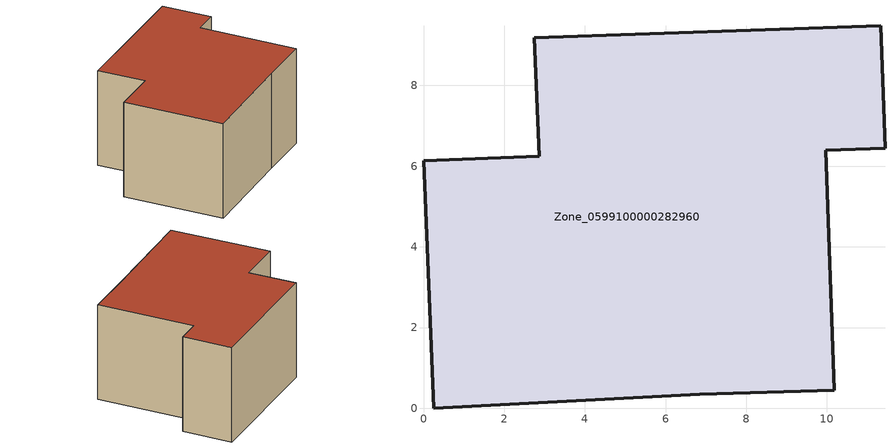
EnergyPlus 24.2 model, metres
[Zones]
Zone_0599100000282960
 floor ground (C_G): 2.87,6.25 2.75,9.18 11.34,9.48 11.44,6.45 9.97,6.4 10.18,0.45 6.85,0.34 0.25,0 0,6.13 z0
 wall outside (C_F): 11.44,6.45 11.34,9.48 2.75,9.18 2.87,6.25 0,6.13 0.25,0 6.85,0.34 10.18,0.45 9.97,6.4 11.44,6.45 z0:5.98
 roof outside (C_R): 6.85,0.34 10.18,0.45 9.97,6.4 11.44,6.45 11.34,9.48 2.75,9.18 2.87,6.25 0,6.13 0.25,0 z5.98
[BUILDING]
Pand.0599100000282960: North Axis=0; Terrain=City; Loads Convergence Tolerance Value=0.04; Temperature Convergence Tolerance Value=0.4; Solar Distribution=FullExterior; Maximum Number of Warmup Days=25; Minimum Number of Warmup Days=1
[Site:Location]
Rotterdam.The.Hague.AP_ZH_NLD Design_Conditions: Latitude=51.96; Longitude=4.45; Time Zone=1; Elevation=-4.5
[SITE:GROUNDTEMPERATURE:BUILDINGSURFACE]
18, 18, 18, 18, 18, 18, 18, 18, 18, 18, 18, 18
[MATERIAL] Thermal Absorptance=0.9; Solar Absorptance=0.7; Visible Absorptance=0.7
Name | Roughness | Thickness | Conductivity | Density | Specific Heat
G.TC.1946-1964 | MediumSmooth | 0.15 | 1 | 540 | 1210
F.TC.1946-1964 | Rough | 0.3 | 0.857143 | 1920 | 840
R.TC.1946-1964 | MediumRough | 0.2 | 0.235294 | 1500 | 1000
[CONSTRUCTION]
C_G: G.TC.1946-1964
C_F: F.TC.1946-1964
C_R: R.TC.1946-1964
[ZONE]
Zone_0599100000282960: Type=1; Multiplier=1; Ceiling Height=Autocalculate; Volume=Autocalculate; Floor Area=autocalculate; Part of Total Floor Area=Yes
[ZONEINFILTRATION:DESIGNFLOWRATE]
Infil_Zone_0599100000282960: Zone or ZoneList or Space or SpaceList=Zone_0599100000282960; Schedule=AlwaysOn; Design Flow Rate Calculation Method=Flow/Area; Flow Rate per Floor Area=0.003; Constant Term Coefficient=1; Temperature Term Coefficient=0; Velocity Term Coefficient=0; Velocity Squared Term Coefficient=0
[HVACTEMPLATE:ZONE:IDEALLOADSAIRSYSTEM]
Zone_0599100000282960: Maximum Heating Supply Air Temperature=50; Minimum Cooling Supply Air Temperature=13; Maximum Heating Supply Air Humidity Ratio=0.0156; Minimum Cooling Supply Air Humidity Ratio=0.0077; Heating Limit=NoLimit; Cooling Limit=NoLimit; Dehumidification Control Type=ConstantSensibleHeatRatio; Cooling Sensible Heat Ratio=0.7; Dehumidification Setpoint=60; Humidification Control Type=None; Humidification Setpoint=30; Outdoor Air Method=None; Outdoor Air Flow Rate per Person=0.00944; Outdoor Air Flow Rate per Zone Floor Area=0; Outdoor Air Flow Rate per Zone=0; Demand Controlled Ventilation Type=None; Outdoor Air Economizer Type=NoEconomizer; Heat Recovery Type=None; Sensible Heat Recovery Effectiveness=0.7; Latent Heat Recovery Effectiveness=0.65
[ZONECONTROL:THERMOSTAT]
ThermostatControl_Zone_0599100000282960: Zone or ZoneList=Zone_0599100000282960; Control Type Schedule=DualSetpointControlType; Control 1=Thermostat_Zone_0599100000282960; Temperature Difference Between Cutout And Setpoint=0
[THERMOSTATSETPOINT:DUALSETPOINT]
Thermostat_Zone_0599100000282960: Heating Setpoint Temperature Schedule=HeatingSetpoint_Zone_0599100000282960; Cooling Setpoint Temperature Schedule=CoolingSetpoint_Zone_0599100000282960
[SCHEDULE:COMPACT]
HeatingSetpoint_Zone_0599100000282960: Through: 12/31, For: AllDays, Until: 24:00, 21
CoolingSetpoint_Zone_0599100000282960: Through: 12/31, For: AllDays, Until: 24:00, 24
DualSetpointControlType: Through: 12/31, For: AllDays, Until: 24:00, 4
AlwaysOn: Through: 12/31, For: AllDays, Until: 24:00, 1
